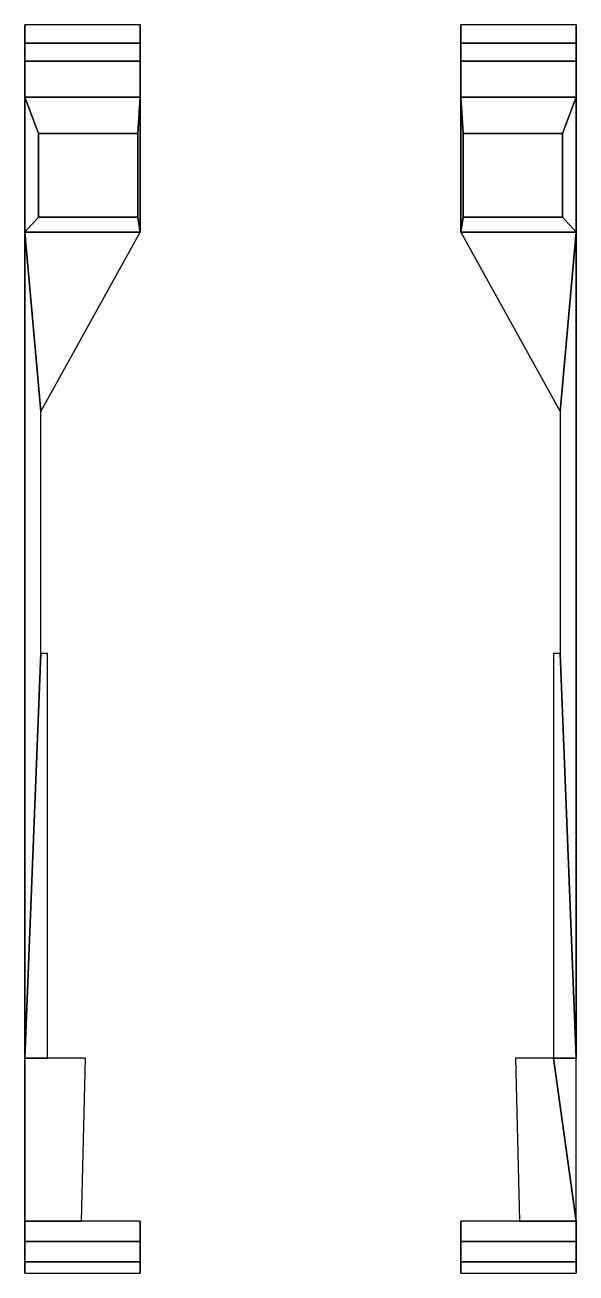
# Model space of a CAD drawing. Extents: x -1.22 to 1.22, y -3.51 to 2.01.
import ezdxf

# ---------------------------------------------------------------- set-up
doc = ezdxf.new("R2010")
doc.units = 0
doc.layers.add('FENDERS', color=6, linetype='CONTINUOUS')

msp = doc.modelspace()

# ---------------------------------------------------------------- linework, layer by layer
at = {"layer": 'FENDERS'}
for points in [[(-0.71, 2.009999999999999, 1.02), (-1.219999999999999, 2.009999999999999, 1.02), (-1.219999999999999, 1.929999999999999, 1.11), (-0.71, 1.929999999999999, 1.11)], [(-1.219999999999999, 2.009999999999999, 1.02), (-1.219999999999999, 1.98, 0.98), (-1.219999999999999, 1.9, 1.06), (-1.219999999999999, 1.929999999999999, 1.11)], [(-0.7099999999999999, 1.79, 0.8699999999999974), (-0.71, 2.009999999999999, 1.02), (-0.71, 1.929999999999999, 1.109999999999999), (-0.7099999999999999, 1.79, 0.8699999999999974)], [(1.219999999999999, 2.009999999999999, 1.02), (0.71, 2.009999999999999, 1.02), (0.71, 1.929999999999999, 1.11), (1.219999999999999, 1.929999999999999, 1.11)], [(0.71, 2.009999999999999, 1.02), (0.71, 1.79, 0.8699999999999974), (0.71, 1.79, 0.8699999999999974), (0.71, 1.929999999999999, 1.109999999999999)], [(1.219999999999999, 1.98, 0.98), (1.219999999999999, 2.009999999999999, 1.02), (1.219999999999999, 1.929999999999999, 1.11), (1.219999999999999, 1.9, 1.06)], [(-0.71, 1.929999999999999, 1.109999999999999), (-1.219999999999999, 1.929999999999999, 1.109999999999999), (-1.219999999999999, 1.85, 1.159999999999999), (-0.71, 1.85, 1.159999999999999)], [(-1.219999999999999, 1.929999999999999, 1.109999999999999), (-1.219999999999999, 1.9, 1.06), (-1.219999999999999, 1.79, 1.13), (-1.219999999999999, 1.85, 1.159999999999999)], [(-0.7099999999999999, 1.79, 0.8699999999999974), (-0.71, 1.929999999999999, 1.109999999999999), (-0.71, 1.85, 1.159999999999999), (-0.7099999999999999, 1.79, 0.8699999999999974)], [(1.219999999999999, 1.929999999999999, 1.109999999999999), (0.71, 1.929999999999999, 1.109999999999999), (0.71, 1.85, 1.159999999999999), (1.219999999999999, 1.85, 1.159999999999999)], [(0.71, 1.929999999999999, 1.109999999999999), (0.71, 1.79, 0.8699999999999974), (0.71, 1.79, 0.8699999999999974), (0.71, 1.85, 1.159999999999999)], [(1.219999999999999, 1.9, 1.06), (1.219999999999999, 1.929999999999999, 1.109999999999999), (1.219999999999999, 1.85, 1.159999999999999), (1.219999999999999, 1.79, 1.13)], [(-1.219999999999999, 1.85, 1.159999999999999), (-1.219999999999999, 1.79, 1.13), (-1.219999999999999, 1.66, 1.159999999999999), (-1.219999999999999, 1.689999999999999, 1.209999999999999)], [(-0.71, 1.85, 1.159999999999999), (-1.219999999999999, 1.85, 1.159999999999999), (-1.219999999999999, 1.689999999999999, 1.209999999999999), (-0.71, 1.689999999999999, 1.209999999999999)], [(-0.7099999999999999, 1.79, 0.8699999999999974), (-0.71, 1.85, 1.159999999999999), (-0.71, 1.689999999999999, 1.209999999999999), (-0.7099999999999999, 1.149999999994777, 1.029999999999561)], [(1.219999999999999, 1.85, 1.159999999999999), (0.71, 1.85, 1.159999999999999), (0.71, 1.689999999999999, 1.209999999999999), (1.219999999999999, 1.689999999999999, 1.209999999999999)], [(0.71, 1.85, 1.159999999999999), (0.71, 1.79, 0.8699999999999974), (0.71, 1.15, 1.029999999999997), (0.71, 1.689999999999999, 1.209999999999999)], [(1.219999999999999, 1.79, 1.13), (1.219999999999999, 1.85, 1.159999999999999), (1.219999999999999, 1.689999999999999, 1.209999999999999), (1.219999999999999, 1.66, 1.159999999999999)], [(-1.219999999999999, 1.689999999999999, 1.209999999999999), (-1.219999999999999, 1.66, 1.159999999999999), (-1.219999999999999, 1.11, 1.14), (-1.219999999999999, 1.093318214371002, 1.185874910479742)], [(-0.71, 1.689999999999999, 1.209999999999999), (-1.219999999999999, 1.689999999999999, 1.209999999999999), (-1.159999999999999, 1.53, 1.203530866173211), (-0.7199999999999981, 1.53, 1.203530866173211)], [(-1.159999999999999, 1.53, 1.203530866173211), (-1.219999999999999, 1.689999999999999, 1.209999999999999), (-1.219999999999999, 1.093318214371003, 1.185874910479742), (-1.159999999999999, 1.16, 1.188570994198762)], [(-0.72, 1.16, 1.188570994198762), (-0.71, 1.093318214371002, 1.185874910479742), (-0.71, 1.689999999999999, 1.209999999999999), (-0.7199999999999981, 1.53, 1.203530866173211)], [(-0.7099999999999999, 1.149999999994777, 1.029999999999561), (-0.71, 1.689999999999999, 1.209999999999999), (-0.71, 1.093318214371002, 1.185874910479742), (-0.7099999999999999, 1.149999999994777, 1.029999999999561)], [(0.71, 1.689999999999999, 1.209999999999999), (0.71, 1.150000000000117, 1.0299999999997), (0.71, 1.150000000000116, 1.029999999999707), (0.71, 1.093318214374136, 1.185874910479963)], [(0.72, 1.53, 1.203530866173211), (0.71, 1.689999999999999, 1.209999999999999), (0.71, 1.093318214359469, 1.185874910479275), (0.72, 1.16, 1.188570994198762)], [(1.219999999999999, 1.689999999999999, 1.209999999999999), (0.71, 1.689999999999999, 1.209999999999999), (0.72, 1.53, 1.203530866173211), (1.160000000000001, 1.53, 1.203530866173211)], [(1.160000000000001, 1.16, 1.188570994198762), (1.219999999999999, 1.093318214372938, 1.185874910479819), (1.219999999999999, 1.689999999999999, 1.209999999999999), (1.160000000000001, 1.53, 1.203530866173211)], [(1.219999999999999, 1.66, 1.159999999999999), (1.219999999999999, 1.689999999999999, 1.209999999999999), (1.219999999999999, 1.093318214371002, 1.185874910479742), (1.219999999999999, 1.11, 1.14)], [(-1.159999999999999, 1.53, 1.26), (-1.159999999999999, 1.53, 1.203530866173211), (-1.159999999999999, 1.16, 1.188570994198762), (-1.159999999999999, 1.16, 1.26)], [(-0.7199999999999981, 1.53, 1.26), (-1.159999999999999, 1.53, 1.26), (-1.159999999999999, 1.16, 1.26), (-0.7199999999999984, 1.16, 1.26)], [(-0.7199999999999981, 1.53, 1.203530866173211), (-1.159999999999999, 1.53, 1.203530866173211), (-1.159999999999999, 1.53, 1.26), (-0.7199999999999981, 1.53, 1.26)], [(-0.7199999999999984, 1.16, 1.26), (-0.72, 1.16, 1.188570994198762), (-0.7199999999999981, 1.53, 1.203530866173211), (-0.7199999999999981, 1.53, 1.26)], [(1.160000000000001, 1.53, 1.203530866173211), (0.72, 1.53, 1.203530866173211), (0.72, 1.53, 1.26), (1.160000000000001, 1.53, 1.26)], [(1.160000000000001, 1.53, 1.26), (0.72, 1.53, 1.26), (0.72, 1.16, 1.26), (1.160000000000001, 1.16, 1.26)], [(0.72, 1.53, 1.26), (0.72, 1.53, 1.203530866173211), (0.72, 1.16, 1.188570994198762), (0.72, 1.16, 1.26)], [(1.160000000000001, 1.16, 1.26), (1.159999999999999, 1.16, 1.188570994198762), (1.160000000000001, 1.53, 1.203530866173211), (1.160000000000001, 1.53, 1.26)], [(-0.72, 1.16, 1.188570994198762), (-1.159999999999999, 1.16, 1.188570994198762), (-1.219999999999999, 1.093318214371002, 1.185874910479742), (-0.71, 1.093318214371002, 1.185874910479742)], [(-1.159999999999999, 1.16, 1.26), (-1.159999999999999, 1.16, 1.188570994198762), (-0.72, 1.16, 1.188570994198762), (-0.7199999999999984, 1.16, 1.26)], [(1.159999999999999, 1.16, 1.188570994198762), (0.72, 1.16, 1.188570994198762), (0.7100000000017314, 1.093318214371014, 1.185874910479742), (1.220000000001731, 1.093318214371014, 1.185874910479742)], [(0.72, 1.16, 1.26), (0.72, 1.16, 1.188570994198762), (1.159999999999999, 1.16, 1.188570994198762), (1.160000000000001, 1.16, 1.26)], [(-1.219999999999999, 1.109999999999999, 1.14), (-1.219999999999999, 1.15, 1.03), (-1.219999999999999, -2.543318214371002, 0.89), (-1.219999999999999, -2.56, 1.03)], [(-1.219999999999999, 1.093318214371002, 1.185874910479742), (-1.219999999999999, 1.11, 1.14), (-1.219999999999999, -2.56, 1.03), (-1.219999999999999, 1.093318214371002, 1.185874910479742)], [(1.219999999999999, 1.15, 1.03), (1.219999999999999, 1.10999999998613, 1.139999999999495), (1.219999999999999, -2.56, 1.03), (1.219999999999999, -2.543318214371002, 0.89)], [(1.219999999999999, 1.10999999998613, 1.139999999999495), (1.219999999999999, 1.093318214371014, 1.185874910479742), (1.219999999999999, -2.559999999999999, 1.03)], [(-1.15, 0.3, 1.152026666666666), (-1.219999999999999, 1.093318214371002, 1.185874910479742), (-1.219999999999999, -2.56, 1.03), (-1.15, -0.7700000000000001, 1.106373333333333)], [(-0.71, 1.093318214371002, 1.185874910479742), (-1.219999999999999, 1.093318214371002, 1.185874910479742), (-1.15, 0.3, 1.152026666666666), (-0.7099999999974197, 1.093318214371002, 1.18587491047994)], [(1.220000000001731, 1.093318214371014, 1.185874910479742), (0.7100000000017314, 1.093318214371014, 1.185874910479742), (1.15, 0.3, 1.152026666666666)], [(1.220000000001731, 1.093318214371014, 1.185874910479742), (1.15, 0.3, 1.152026666666666), (1.149999999999999, -0.7699999999999932, 1.106373333333333), (1.219999999999999, -2.56, 1.03)], [(-1.12, -0.7700000000000001, 1.106373333333333), (-1.15, -0.7700000000000001, 1.106373333333333), (-1.219999999999999, -2.56, 1.03), (-1.12, -2.56, 1.03)], [(1.15, -0.7700000000000001, 1.106373333333333), (1.12, -0.7700000000000001, 1.106373333333333), (1.119999999999999, -2.56, 1.03), (1.219999999999999, -2.56, 1.03)], [(-1.219999999999999, -2.56, 1.03), (-1.219999999999999, -2.543318214371002, 0.89), (-1.219999999999999, -3.28, 0.83), (-1.219999999999999, -3.28, 0.9099999999999999)], [(-0.9525000000000002, -2.56, 1.03), (-1.219999999999999, -2.560000000000008, 1.029999999999999), (-1.219999999999999, -3.28, 0.9099999999999999), (-0.9699999999999999, -3.28, 0.9099999999999999)], [(1.119999999999999, -2.56, 1.03), (0.9524999999999996, -2.56, 1.03), (0.9699999999999999, -3.28, 0.9099999999999999), (1.219999999999999, -3.279999999999999, 0.9099999999999999)], [(1.219999999999999, -2.56, 1.03), (1.119999999999999, -2.56, 1.03), (1.219999999999999, -3.28, 0.9099999999999999), (1.22, -3.28, 0.9099999999999999)], [(-1.219999999999999, -3.28, 0.9099999999999999), (-1.219999999999999, -3.28, 0.83), (-1.219999999999999, -3.32, 0.83), (-1.219999999999999, -3.37, 0.85)], [(-0.71, -3.28, 0.9099999999999999), (-1.219999999999999, -3.28, 0.9099999999999999), (-1.219999999999999, -3.37, 0.85), (-0.71, -3.37, 0.85)], [(-0.7099999999999996, -3.28, 0.6600000000000003), (-0.7099999999999999, -3.459999999999999, 0.7599999999999999), (-0.7099999999999999, -3.51, 0.65), (-0.7099999999999996, -3.28, 0.6600000000000003)], [(-0.7099999999999996, -3.28, 0.6600000000000003), (-0.7099999999999999, -3.37, 0.8499999999999998), (-0.7099999999999999, -3.459999999999999, 0.7599999999999999), (-0.7099999999999996, -3.28, 0.6600000000000003)], [(-0.7099999999999996, -3.28, 0.6600000000000003), (-0.7099999999999999, -3.28, 0.9099999999999999), (-0.7099999999999999, -3.37, 0.8499999999999998), (-0.7099999999999996, -3.28, 0.6600000000000003)], [(1.219999999999999, -3.28, 0.9099999999999999), (0.71, -3.28, 0.9099999999999999), (0.71, -3.37, 0.85), (1.219999999999999, -3.37, 0.85)], [(0.71, -3.459999999999999, 0.76), (0.7099999999999999, -3.28, 0.6600000000000001), (0.7099999999999999, -3.28, 0.6600000000000001), (0.71, -3.51, 0.65)], [(0.71, -3.37, 0.85), (0.7099999999999999, -3.28, 0.6600000000000001), (0.7099999999999999, -3.28, 0.6600000000000001), (0.71, -3.459999999999999, 0.76)], [(0.71, -3.28, 0.9099999999999999), (0.7099999999999999, -3.28, 0.6600000000000001), (0.7099999999999999, -3.28, 0.6600000000000001), (0.71, -3.37, 0.85)], [(1.219999999999999, -3.28, 0.83), (1.219999999999999, -3.28, 0.9099999999999999), (1.219999999999999, -3.37, 0.85), (1.219999999999999, -3.32, 0.83)], [(-1.219999999999999, -3.37, 0.85), (-1.219999999999999, -3.32, 0.83), (-1.219999999999999, -3.41, 0.73), (-1.219999999999999, -3.459999999999999, 0.76)], [(1.219999999999999, -3.32, 0.83), (1.219999999999999, -3.37, 0.85), (1.219999999999999, -3.459999999999999, 0.76), (1.219999999999999, -3.41, 0.73)], [(-0.71, -3.37, 0.85), (-1.219999999999999, -3.37, 0.85), (-1.219999999999999, -3.459999999999999, 0.76), (-0.71, -3.459999999999999, 0.76)], [(-1.219999999999999, -3.459999999999999, 0.76), (-1.219999999999999, -3.41, 0.73), (-1.219999999999999, -3.47, 0.63), (-1.219999999999999, -3.51, 0.65)], [(1.219999999999999, -3.37, 0.85), (0.71, -3.37, 0.85), (0.71, -3.459999999999999, 0.76), (1.219999999999999, -3.459999999999999, 0.76)], [(1.219999999999999, -3.41, 0.73), (1.219999999999999, -3.459999999999999, 0.76), (1.219999999999999, -3.51, 0.65), (1.219999999999999, -3.47, 0.63)], [(-0.71, -3.459999999999999, 0.76), (-1.219999999999999, -3.459999999999999, 0.76), (-1.219999999999999, -3.51, 0.65), (-0.71, -3.51, 0.65)], [(1.219999999999999, -3.459999999999999, 0.76), (0.71, -3.459999999999999, 0.76), (0.71, -3.51, 0.65), (1.219999999999999, -3.51, 0.65)]]:
    msp.add_3dface(points, dxfattribs=at)

doc.saveas('drawing.dxf')
